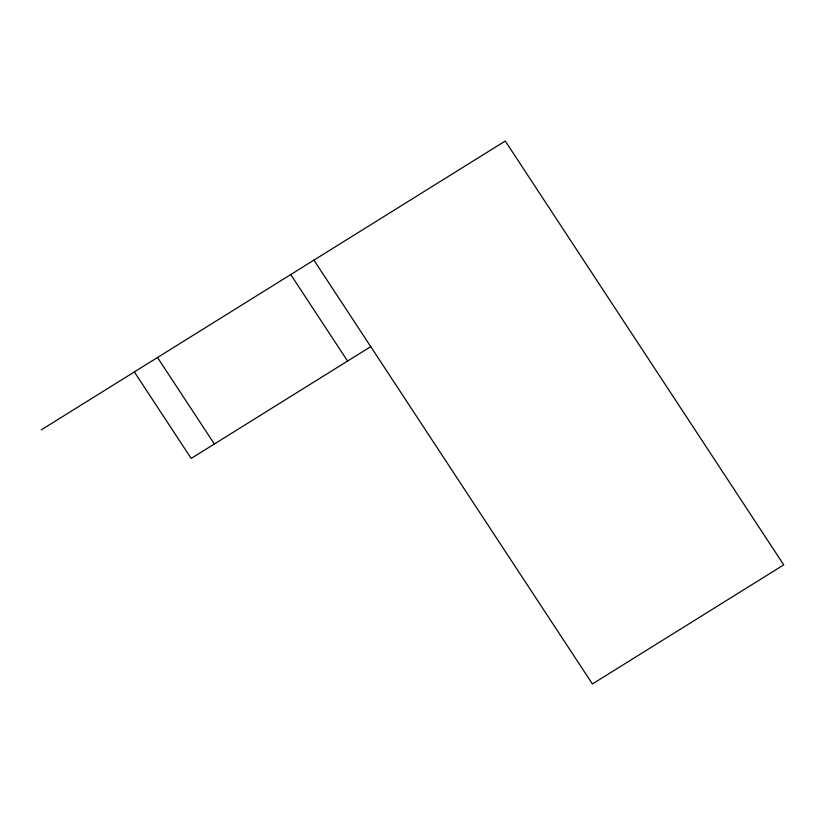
<?xml version="1.0" encoding="UTF-8"?>
<svg xmlns="http://www.w3.org/2000/svg" width="825" height="825" viewBox="0 0 825 825"><rect width="100%" height="100%" fill="white"/><g stroke="black" fill="none" stroke-linecap="round" stroke-linejoin="round"><path stroke-width="1.24" d="M41.25 429.877L505.251 141.023L783.75 564.857L592.412 683.977L313.912 260.143M370.755 346.644L191.183 458.432L134.341 371.931M290.74 274.56L347.583 361.061M157.513 357.503L214.345 444.005"/></g></svg>
